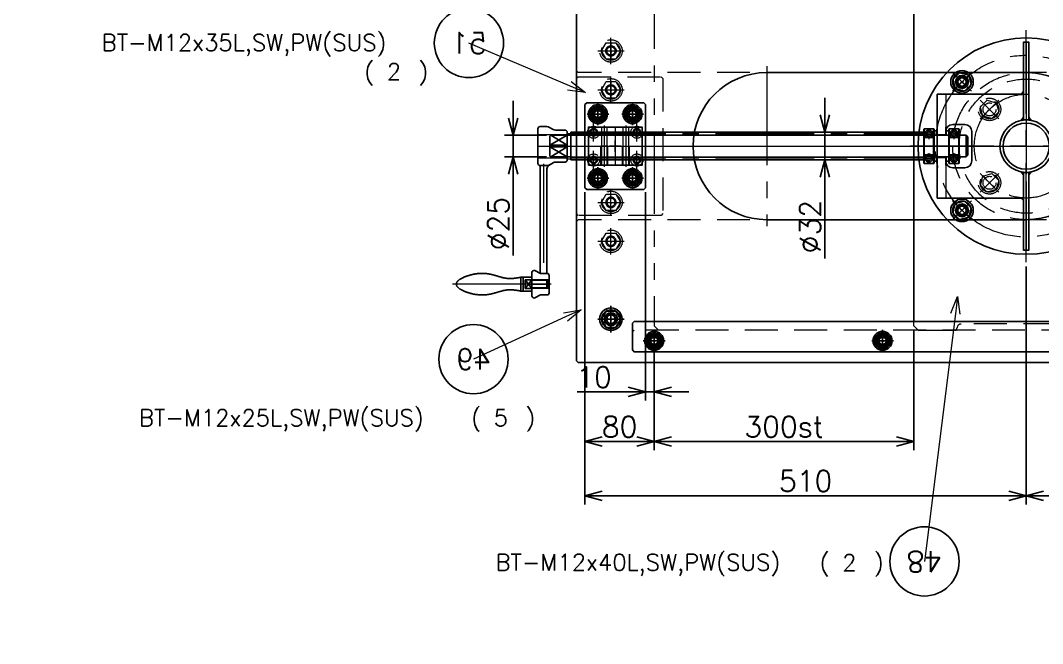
# Model space of a CAD drawing. Header units: millimetres. Extents: x -16130 to 36813, y -8099 to 27484.
# Drawn here: x 11286 to 12467, y 15682 to 16402 of the extents above; entities that cross this region are included whole.
import ezdxf
from ezdxf import colors
from ezdxf.entities.mleader import LeaderData, LeaderLine
from ezdxf.enums import TextEntityAlignment as Align
from ezdxf.math import Vec2, Vec3

# ---------------------------------------------------------------- set-up
doc = ezdxf.new("R2010")
doc.units = ezdxf.units.MM
doc.header["$LTSCALE"] = 6
doc.header["$PDMODE"] = 99
doc.header["$PDSIZE"] = 1
for name, pattern in [('CENTER2', [28.575, 19.05, -3.175, 3.175, -3.175]), ('HIDDEN', [9.525, 6.35, -3.175]), ('PHANTOM2', [31.75, 15.875, -3.175, 3.175, -3.175, 3.175, -3.175])]:
    doc.linetypes.add(name, pattern=pattern)
for name, color, linetype, lineweight in [('04_HIDDEN', 2, 'HIDDEN', 13), ('05_CENTER', 4, 'CENTER2', 13), ('06_PHANTOM', 2, 'PHANTOM2', 13), ('07_TEXT', 3, 'Continuous', 13), ('08_DIM', 3, 'Continuous', 13)]:
    doc.layers.add(name, color=color, linetype=linetype, lineweight=lineweight)
doc.layers.add('10_DRAFT', color=8, linetype='Continuous', lineweight=0, plot=False)
doc.styles.add('KSS_TXT', font='txt.shx', dxfattribs={"bigfont": 'extfont2.shx'})
doc.styles.add('KSS_TXT_L', font='txt.shx', dxfattribs={"height": 3, "bigfont": 'extfont2.shx'})
doc.styles.get("Standard").update_dxf_attribs({"font": 'txt.shx', "bigfont": 'extfont2.shx'})
doc.dimstyles.new('KSS_DIM', dxfattribs={"dimtxt": 3, "dimasz": 2.5, "dimexe": 1.25, "dimexo": 0.625, "dimtad": 1, "dimdsep": 46, "dimtxsty": 'KSS_TXT', "dimblk": 'OPEN30', "dimcen": 0, "dimazin": 2, "dimtfac": 0.75, "dimtmove": 0, "dimatfit": 3, "dimldrblk": 'OPEN30', "dimfxl": 1, "dimtolj": 1, "dimarcsym": 0})

# ---------------------------------------------------------------- blocks, each defined once
blk = doc.blocks.new('M10Tz_1_1_1')
at = {"color": 0}
for radius in [5, 4]:
    blk.add_circle((0, 0), radius, dxfattribs=at)
at = {"layer": '05_CENTER'}
for p, q in [((8.3, 0), (-8.3, 0)), ((0, -8.3), (0, 8.3))]:
    blk.add_line(p, q, dxfattribs=at)
blk = doc.blocks.new('A$C275A7328_1_1_1')
at = {"color": 0}
for points in [[(-1029, -47.5), (-1029, 357.5)], [(-9, 357.5), (-9, 354.5)], [(-9, -46), (-9, -47.5)]]:
    blk.add_lwpolyline(points, dxfattribs=at)
blk.add_lwpolyline([(-749, 240), (-189, 240, -0.414214), (-179, 230), (-179, 80, -0.414214), (-189, 70), (-749, 70, -0.414214), (-759, 80), (-759, 230, -0.414214)], format="xyb", close=True, dxfattribs=at)
for centre, radius in [((-729, 305), 7), ((-429, 305), 7), ((-973.2, 229.2), 6), ((-973.2, 229.2), 4.75), ((-824.8, 229.2), 6), ((-824.8, 229.2), 4.75), ((-973.2, 80.8), 6), ((-973.2, 80.8), 4.75), ((-824.8, 80.8), 6), ((-824.8, 80.8), 4.75), ((-729, 5), 7), ((-429, 5), 7)]:
    blk.add_circle(centre, radius, dxfattribs=at)
at = {"layer": '04_HIDDEN', "color": 0}
for p, q in [((-1029, 362.5), (-1024, 367.5)), ((-980, 367.5), (-979, 366.5)), ((-979, 366.5), (-979, 365.5)), ((-58, 367.5), (-59, 366.5)), ((-59, 366.5), (-59, 365.5)), ((-14, 367.5), (-9, 362.5)), ((-1029, 357.5), (-1029, 362.5)), ((-64, 360.5), (-974, 360.5)), ((-9, 362.5), (-9, 357.5)), ((-1029, -52.5), (-1029, -47.5)), ((-1024, -57.5), (-1029, -52.5)), ((-980, -57.5), (-979, -56.5)), ((-979, -56.5), (-979, -55.5)), ((-64, -50.5), (-974, -50.5)), ((-59, -56.5), (-59, -55.5)), ((-58, -57.5), (-59, -56.5)), ((-9, -52.5), (-14, -57.5)), ((-9, -47.5), (-9, -52.5))]:
    blk.add_line(p, q, dxfattribs=at)
at = {"layer": '04_HIDDEN'}
blk.add_lwpolyline([(-9, 355), (-9, -46)], dxfattribs=at)
blk.add_circle((-899, 155), 85, dxfattribs=at)
at = {"layer": '04_HIDDEN', "color": 0}
for centre, start, end in [((-974, 365.5), 180, 270), ((-64, 365.5), 270, 0), ((-974, -55.5), 90, 180), ((-64, -55.5), 0, 90)]:
    blk.add_arc(centre, 5, start, end, dxfattribs=at)
at = {"layer": '05_CENTER'}
for p, q in [((-729, 293), (-729, 317)), ((-429, 293), (-429, 317)), ((-717, 305), (-741, 305)), ((-417, 305), (-441, 305)), ((-899, 275.1), (-899, 34.9)), ((-965.9, 221.9), (-980.6, 236.6)), ((-832.1, 221.9), (-817.4, 236.6)), ((-1044.7, 155), (5.7, 155)), ((-965.9, 88.1), (-980.6, 73.4)), ((-832.1, 88.1), (-817.4, 73.4)), ((-729, 17), (-729, -7)), ((-429, 17), (-429, -7)), ((-717, 5), (-741, 5)), ((-417, 5), (-441, 5))]:
    blk.add_line(p, q, dxfattribs=at)
blk.add_circle((-899, 155), 105, dxfattribs=at)
at = {"layer": '10_DRAFT'}
for p, q in [((-1024, 367.5), (-980, 367.5)), ((-58, 367.5), (-14, 367.5)), ((-1024, -57.5), (-980, -57.5)), ((-58, -57.5), (-14, -57.5))]:
    blk.add_line(p, q, dxfattribs=at)
for p in [(-159, 340), (-19, 340), (-159, 305), (-19, 305), (-159, 5), (-19, 5), (-159, -30), (-19, -30)]:
    blk.add_blockref('M10Tz_1_1_1', p)
blk = doc.blocks.new('A$C4BF22672_1_1')
at = {"color": 0}
for p, q in [((-103, -60), (-103, 60)), ((-103, 60), (-3, 60)), ((-85, 25), (-71, 25)), ((-93, 13), (-103, 13)), ((-93, 13), (-93, 22)), ((-63, 17), (-63, -17)), ((-93, -13), (-103, -13)), ((-93, -22), (-93, -13)), ((-71, -25), (-85, -25)), ((-3, -60), (-103, -60))]:
    blk.add_line(p, q, dxfattribs=at)
for points in [[(-3, 30.3), (-3, 120.3), (3, 120.3), (3, 30.3)], [(30.3, 3), (120.3, 3), (120.3, -3), (30.3, -3)], [(-3, -30.3), (-3, -120.3), (3, -120.3), (3, -30.3)]]:
    blk.add_lwpolyline(points, close=True, dxfattribs=at)
at = {"color": 3}
for points in [[(-3, 60), (-6, 60), (-6, 60), (-3, 63)], [(-3, 30.3), (-3, 33.3), (-5.9, 29.7), (-5.9, 29.7)], [(3, 30.3), (3, 33.3), (5.9, 29.7), (5.9, 29.7)], [(30.3, 3), (33.3, 3), (29.7, 5.9), (29.7, 5.9)], [(30.3, -3), (33.3, -3), (29.7, -5.9), (29.7, -5.9)], [(-3, -30.3), (-3, -33.3), (-5.9, -29.7), (-5.9, -29.7)], [(3, -30.3), (3, -33.3), (5.9, -29.7), (5.9, -29.7)], [(-3, -60), (-6, -60), (-6, -60), (-3, -63)], [(-3, -60), (-6, -60), (-6, -60), (-3, -63)]]:
    blk.add_lwpolyline(points, close=True, dxfattribs=at)
at = {"color": 0}
for centre, radius in [((0, 0), 125), ((-74.2, 74.2), 7.5), ((74.2, 74.2), 7.5), ((0, 0), 30.3), ((0, 0), 26.7), ((-74.2, -74.2), 7.5), ((74.2, -74.2), 7.5)]:
    blk.add_circle(centre, radius, dxfattribs=at)
for centre, start, end in [((-85, 17), 90, 180), ((-71, 17), 0, 90), ((-85, -17), 180, 270), ((-71, -17), 270, 0)]:
    blk.add_arc(centre, 8, start, end, dxfattribs=at)
at = {"layer": '04_HIDDEN'}
for p, q in [((-93, 60), (-93, 22)), ((-93, -22), (-93, -60))]:
    blk.add_line(p, q, dxfattribs=at)
for centre, radius in [((0, 0), 77.5), ((-42.4, 42.4), 7.5), ((42.4, 42.4), 7.5), ((-42.4, -42.4), 7.5), ((42.4, -42.4), 7.5)]:
    blk.add_circle(centre, radius, dxfattribs=at)
at = {"layer": '05_CENTER'}
for p, q in [((0, -134), (0, 134)), ((-82.7, 82.7), (-65.8, 65.8)), ((82.7, 82.7), (65.8, 65.8)), ((-50.8, 50.8), (-34, 34)), ((50.8, 50.8), (34, 34)), ((134, 0), (-134, 0)), ((-50.8, -50.8), (-34, -34)), ((50.8, -50.8), (34, -34)), ((-82.7, -82.7), (-65.8, -65.8)), ((82.7, -82.7), (65.8, -65.8))]:
    blk.add_line(p, q, dxfattribs=at)
for radius in [105, 60]:
    blk.add_circle((0, 0), radius, dxfattribs=at)
blk = doc.blocks.new('A$C285C78E6_1_1_1_1')
at = {"color": 0, "linetype": 'CENTER2'}
for p, q in [((0, -15.3), (0, 15.3)), ((-15.3, 0), (15.3, 0))]:
    blk.add_line(p, q, dxfattribs=at)
at = {"color": 0}
for p, q in [((-11, 0), (-5.5, 9.5)), ((-5.5, -9.5), (-11, 0)), ((-5.5, 9.5), (5.5, 9.5)), ((5.5, 9.5), (11, 0)), ((11, 0), (5.5, -9.5)), ((5.5, -9.5), (-5.5, -9.5))]:
    blk.add_line(p, q, dxfattribs=at)
for radius in [13, 10.8]:
    blk.add_circle((0, 0), radius, dxfattribs=at)
at = {"layer": '10_DRAFT', "style": 'KSS_TXT_L'}
blk.add_text('BT-M12', height=0.3, dxfattribs=at).set_placement((-0.7, -0.5))
blk = doc.blocks.new('A$C430270C7_1_1')
blk.add_blockref('A$C4BF22672_1_1', (0, 0))
for p, rotation in [((-74.2, 74.2), 45), ((74.2, 74.2), 315), ((-74.2, -74.2), 135), ((74.2, -74.2), 225.000028102088)]:
    blk.add_blockref('A$C285C78E6_1_1_1_1', p, dxfattribs=dict(rotation=rotation))
at = {"layer": '04_HIDDEN'}
for p, rotation in [((-42.4, 42.4), 45.00002810208804), ((42.4, 42.4), 315), ((-42.4, -42.4), 135), ((42.4, -42.4), 225.000028102088)]:
    blk.add_blockref('A$C285C78E6_1_1_1_1', p, dxfattribs=dict(at, rotation=rotation))
blk = doc.blocks.new('_Open30')
at = {"color": 0, "linetype": 'ByBlock', "lineweight": -2}
for p, q in [((-1, 0.268), (0, 0)), ((0, 0), (-1, -0.268)), ((0, 0), (-1, 0))]:
    blk.add_line(p, q, dxfattribs=at)
blk = doc.blocks.new('*D2291')
at = {"layer": '08_DIM', "color": 0, "lineweight": -2, "transparency": 16777216}
for p, q in [((12018.3, 16044.2), (12018.3, 15905.5)), ((12318.3, 16044.2), (12318.3, 15905.5)), ((12298.3, 15915.5), (12038.3, 15915.5))]:
    blk.add_line(p, q, dxfattribs=at)
at = {"layer": 'Defpoints', "color": 0, "transparency": 16777216}
for p in [(12018.3, 16049.2), (12318.3, 16049.2), (12018.3, 15915.5)]:
    blk.add_point(p, dxfattribs=at)
at = {"layer": '08_DIM', "color": 0, "lineweight": -2, "transparency": 16777216, "xscale": 20, "yscale": 20, "zscale": 20, "rotation": 180}
blk.add_blockref('_Open30', (12018.3, 15915.5), dxfattribs=at)
at = {"layer": '08_DIM', "color": 0, "lineweight": -2, "transparency": 16777216, "xscale": 20, "yscale": 20, "zscale": 20}
blk.add_blockref('_Open30', (12318.3, 15915.5), dxfattribs=at)
at = {"layer": '08_DIM', "color": 0, "transparency": 16777216, "insert": (12168.3, 15932.5), "char_height": 24, "attachment_point": 5, "style": 'KSS_TXT'}
blk.add_mtext('\\A1;300st', dxfattribs=at)
blk = doc.blocks.new('*D2292')
at = {"layer": '08_DIM', "color": 0, "lineweight": -2, "transparency": 16777216}
for p, q in [((12008.3, 16203.7), (12008.3, 15962.7)), ((12018.3, 16044.2), (12018.3, 15962.7)), ((11988.3, 15972.7), (11929.3, 15972.7)), ((12018.3, 15972.7), (12008.3, 15972.7)), ((12038.3, 15972.7), (12058.3, 15972.7))]:
    blk.add_line(p, q, dxfattribs=at)
at = {"layer": 'Defpoints', "color": 0, "transparency": 16777216}
for p in [(12008.3, 16208.7), (12018.3, 16049.2), (12008.3, 15972.7)]:
    blk.add_point(p, dxfattribs=at)
at = {"layer": '08_DIM', "color": 0, "lineweight": -2, "transparency": 16777216, "xscale": 20, "yscale": 20, "zscale": 20}
blk.add_blockref('_Open30', (12008.3, 15972.7), dxfattribs=at)
at = {"layer": '08_DIM', "color": 0, "lineweight": -2, "transparency": 16777216, "xscale": 20, "yscale": 20, "zscale": 20, "rotation": 180}
blk.add_blockref('_Open30', (12018.3, 15972.7), dxfattribs=at)
at = {"layer": '08_DIM', "color": 0, "transparency": 16777216, "insert": (11948.8, 15989.7), "char_height": 24, "attachment_point": 5, "style": 'KSS_TXT'}
blk.add_mtext('\\A1;10', dxfattribs=at)
blk = doc.blocks.new('*D2293')
at = {"layer": '08_DIM', "color": 0, "lineweight": -2, "transparency": 16777216}
for p, q in [((11938.3, 16203.7), (11938.3, 15905.5)), ((12018.3, 16044.2), (12018.3, 15905.5)), ((11958.3, 15915.5), (11998.3, 15915.5))]:
    blk.add_line(p, q, dxfattribs=at)
at = {"layer": 'Defpoints', "color": 0, "transparency": 16777216}
for p in [(11938.3, 16208.7), (12018.3, 16049.2), (12018.3, 15915.5)]:
    blk.add_point(p, dxfattribs=at)
at = {"layer": '08_DIM', "color": 0, "lineweight": -2, "transparency": 16777216, "xscale": 20, "yscale": 20, "zscale": 20, "rotation": 180}
blk.add_blockref('_Open30', (11938.3, 15915.5), dxfattribs=at)
at = {"layer": '08_DIM', "color": 0, "lineweight": -2, "transparency": 16777216, "xscale": 20, "yscale": 20, "zscale": 20}
blk.add_blockref('_Open30', (12018.3, 15915.5), dxfattribs=at)
at = {"layer": '08_DIM', "color": 0, "transparency": 16777216, "insert": (11978.3, 15932.5), "char_height": 24, "attachment_point": 5, "style": 'KSS_TXT'}
blk.add_mtext('\\A1;80', dxfattribs=at)
blk = doc.blocks.new('*D2294')
at = {"layer": '08_DIM', "color": 0, "lineweight": -2, "transparency": 16777216}
for p, q in [((13313.3, 16140.7), (13313.3, 15842.8)), ((12448.3, 16117.7), (12448.3, 15842.8)), ((12468.3, 15852.8), (13293.3, 15852.8))]:
    blk.add_line(p, q, dxfattribs=at)
at = {"layer": 'Defpoints', "color": 0, "transparency": 16777216}
for p in [(13313.3, 16145.7), (12448.3, 16122.7), (13313.3, 15852.8)]:
    blk.add_point(p, dxfattribs=at)
at = {"layer": '08_DIM', "color": 0, "lineweight": -2, "transparency": 16777216, "xscale": 20, "yscale": 20, "zscale": 20, "rotation": 180}
blk.add_blockref('_Open30', (12448.3, 15852.8), dxfattribs=at)
at = {"layer": '08_DIM', "color": 0, "lineweight": -2, "transparency": 16777216, "xscale": 20, "yscale": 20, "zscale": 20}
blk.add_blockref('_Open30', (13313.3, 15852.8), dxfattribs=at)
at = {"layer": '08_DIM', "color": 0, "transparency": 16777216, "insert": (12880.8, 15869.8), "char_height": 24, "attachment_point": 5, "style": 'KSS_TXT'}
blk.add_mtext('\\A1;865', dxfattribs=at)
blk = doc.blocks.new('*D2295')
at = {"layer": '08_DIM', "color": 0, "lineweight": -2, "transparency": 16777216}
for p, q in [((11938.3, 16203.7), (11938.3, 15842.8)), ((12448.3, 16117.7), (12448.3, 15842.8)), ((12428.3, 15852.8), (11958.3, 15852.8))]:
    blk.add_line(p, q, dxfattribs=at)
at = {"layer": 'Defpoints', "color": 0, "transparency": 16777216}
for p in [(11938.3, 16208.7), (12448.3, 16122.7), (11938.3, 15852.8)]:
    blk.add_point(p, dxfattribs=at)
at = {"layer": '08_DIM', "color": 0, "lineweight": -2, "transparency": 16777216, "xscale": 20, "yscale": 20, "zscale": 20, "rotation": 180}
blk.add_blockref('_Open30', (11938.3, 15852.8), dxfattribs=at)
at = {"layer": '08_DIM', "color": 0, "lineweight": -2, "transparency": 16777216, "xscale": 20, "yscale": 20, "zscale": 20}
blk.add_blockref('_Open30', (12448.3, 15852.8), dxfattribs=at)
at = {"layer": '08_DIM', "color": 0, "transparency": 16777216, "insert": (12193.3, 15869.8), "char_height": 24, "attachment_point": 5, "style": 'KSS_TXT'}
blk.add_mtext('\\A1;510', dxfattribs=at)
blk = doc.blocks.new('A$C6D2D1C46_1_1')
at = {"color": 0}
for p, q in [((-431, 12.5), (-432, 11.5)), ((-412, 12.5), (-432, 1)), ((-408.3, 12.5), (-431, 12.5)), ((-431, 12.5), (-431, 12.5)), ((-431, 12.5), (-412, 1)), ((-412, 12.5), (-431, 12.5)), ((-412, 12.5), (-412, 1)), ((-408, 16), (0, 16)), ((-408, 16), (-408, -16)), ((-408, 12.7), (0, 12.7)), ((0, 16), (0, -16)), ((12, 12.5), (29, 12.5)), ((12, 12.5), (12, -12.5)), ((29, 12.5), (29, -12.5)), ((41, 12.5), (41, -12.5)), ((41, 12.5), (49, 12.5)), ((51, 10.5), (49, 12.5)), ((49, 12.5), (49, -12.5)), ((-432, 11.5), (-432, -11.5)), ((-412, 1), (-432, 1)), ((-431, 1), (-431, -1)), ((12, 10), (0, 10)), ((41, 10), (29, 10)), ((51, 10.5), (51, -10.5)), ((-412, -1), (-432, -1)), ((-412, -12.5), (-432, -1)), ((-431, -12.5), (-432, -11.5)), ((-431.1, -12.4), (-412, -1)), ((-412, -12.5), (-412, -1)), ((12, -10), (0, -10)), ((41, -10), (29, -10)), ((51, -10.5), (49, -12.5)), ((-408.3, -12.5), (-431, -12.5)), ((-412, -12.5), (-431, -12.5)), ((-431, -12.5), (-431, -12.5)), ((-408, -12.8), (0, -12.8)), ((-408, -16), (0, -16)), ((12, -12.5), (29, -12.5)), ((41, -12.5), (49, -12.5))]:
    blk.add_line(p, q, dxfattribs=at)
for centre, start, end in [((-408.3, 12.8), 270, 0), ((-408.3, -12.8), 0, 90)]:
    blk.add_arc(centre, 0.3, start, end, dxfattribs=at)
at = {"layer": '05_CENTER', "color": 0}
for p, q in [((-412.2, 14.5), (4.7, 14.5)), ((-437.7, 0), (54.9, 0)), ((-412.2, -14.5), (4.2, -14.5))]:
    blk.add_line(p, q, dxfattribs=at)
at = {"layer": '10_DRAFT'}
for p, q in [((-356.5, -3.2), (-356.5, 3.2)), ((-353.3, 0), (-359.7, 0)), ((17.7, 0), (11.3, 0))]:
    blk.add_line(p, q, dxfattribs=at)
blk = doc.blocks.new('SCSP20-12b_1_1')
at = {"color": 0}
for p, q in [((0.5, 20), (0, 19.5)), ((0, 19.5), (0, -19.5)), ((0.5, 20), (0.5, -20)), ((0.5, 20), (11.5, 20)), ((11.5, 20), (11.5, -20)), ((11.5, 20), (12, 19.5)), ((12, 19.5), (12, -19.5)), ((0.5, -20), (0, -19.5)), ((0.5, -20), (11.5, -20)), ((11.5, -20), (12, -19.5))]:
    blk.add_line(p, q, dxfattribs=at)
for centre, radius in [((6, 14), 4.5), ((6, 14), 2.75), ((6, -14), 4.5), ((6, -14), 2.75)]:
    blk.add_circle(centre, radius, dxfattribs=at)
at = {"layer": '04_HIDDEN', "color": 0}
for p, q in [((0, 10.5), (0.5, 10)), ((0.5, 10), (11.5, 10)), ((11.5, 10), (12, 10.5)), ((0, -10.5), (0.5, -10)), ((0.5, -10), (11.5, -10)), ((11.5, -10), (12, -10.5))]:
    blk.add_line(p, q, dxfattribs=at)
at = {"layer": '05_CENTER', "color": 0}
for p, q in [((0.2, 14), (11.8, 14)), ((6, 19.8), (6, 8.2)), ((6, -8.2), (6, -19.8)), ((0.2, -14), (11.8, -14))]:
    blk.add_line(p, q, dxfattribs=at)
at = {"layer": '10_DRAFT'}
blk.add_line((0, 0), (12, 0), dxfattribs=at)
blk = doc.blocks.new('WSJP30-25-2a_1_1')
at = {"color": 0}
for points in [[(-3, 12.5), (0, 12.5), (0, 17.5), (-3, 17.5)], [(-3, -12.5), (0, -12.5), (0, -17.5), (-3, -17.5)]]:
    blk.add_lwpolyline(points, close=True, dxfattribs=at)
at = {"layer": '10_DRAFT'}
blk.add_line((-3, 0), (0, 0), dxfattribs=at)
blk = doc.blocks.new('A$C38553092_1_1')
at = {"color": 4}
for name, p in [('A$C6D2D1C46_1_1', (-15.5, 0)), ('SCSP20-12b_1_1', (-15.5, 0)), ('WSJP30-25-2a_1_1', (-0.5, 0))]:
    blk.add_blockref(name, p, dxfattribs=at)
at = {"color": 4, "xscale": -1}
for name, p in [('WSJP30-25-2a_1_1', (10.5, 0)), ('SCSP20-12b_1_1', (25.5, 0))]:
    blk.add_blockref(name, p, dxfattribs=at)
blk = doc.blocks.new('A$C13BE1A45_1_1')
at = {"color": 0}
for p, q in [((260, 310), (560, 310)), ((260, 140), (560, 140))]:
    blk.add_line(p, q, dxfattribs=at)
blk.add_lwpolyline([(42, -25), (1498, -25), (1500, -23), (1500, 473), (1498, 475), (42, 475), (40, 473), (40, -23)], close=True, dxfattribs=at)
for centre in [(65, 262), (105, 262), (65, 188), (105, 188), (80, 25), (130, 0), (394, 0)]:
    blk.add_circle(centre, 7.5, dxfattribs=at)
for centre, start, end in [((260, 225), 90, 270), ((560, 225), 270, 90)]:
    blk.add_arc(centre, 85, start, end, dxfattribs=at)
at = {"layer": '05_CENTER'}
for p, q in [((260, 317.3), (260, 132.7)), ((560, 317.3), (560, 132.7)), ((65, 250), (65, 274)), ((105, 250), (105, 274)), ((77, 262), (53, 262)), ((117, 262), (93, 262)), ((65, 176), (65, 200)), ((105, 176), (105, 200)), ((77, 188), (53, 188)), ((117, 188), (93, 188)), ((80, 13), (80, 37)), ((92, 25), (68, 25)), ((130, 12), (130, -12)), ((394, 12), (394, -12)), ((142, 0), (118, 0)), ((406, 0), (382, 0))]:
    blk.add_line(p, q, dxfattribs=at)
at = {"layer": '10_DRAFT'}
blk.add_line((40, 225), (1500, 225), dxfattribs=at)
blk = doc.blocks.new('MTSBNR32d_1_1')
at = {"color": 0}
blk.add_lwpolyline([(-31, -22), (31, -22), (31, 22), (-31, 22)], close=True, dxfattribs=at)
at = {"layer": '04_HIDDEN', "color": 0}
for p, q in [((-31, 16), (31, 16)), ((-31, 12.7), (31, 12.7)), ((-31, -12.7), (31, -12.7)), ((-31, -16), (31, -16))]:
    blk.add_line(p, q, dxfattribs=at)
for centre, radius in [((-25, 16), 4), ((-25, 16), 3.2), ((25, 16), 4), ((25, 16), 3.2), ((-25, -16), 4), ((-25, -16), 3.2), ((25, -16), 4), ((25, -16), 3.2)]:
    blk.add_circle(centre, radius, dxfattribs=at)
at = {"layer": '05_CENTER', "color": 0}
for p, q in [((-31, 14.5), (31, 14.5)), ((-19.6, 16), (-30.4, 16)), ((-25, 21.4), (-25, 10.6)), ((19.6, 16), (30.4, 16)), ((25, 21.4), (25, 10.6)), ((-25, -21.4), (-25, -10.6)), ((25, -21.4), (25, -10.6)), ((-31, -14.5), (31, -14.5)), ((-19.6, -16), (-30.4, -16)), ((19.6, -16), (30.4, -16))]:
    blk.add_line(p, q, dxfattribs=at)
at = {"layer": '10_DRAFT'}
for p, q in [((-12.5, -23.8), (-12.5, 23.9)), ((12.5, -23.8), (12.5, 23.9)), ((-15.7, -22), (-15.7, 22)), ((-9.3, -22), (-9.3, 22)), ((0, 22), (0, -22)), ((9.3, -22), (9.3, 22)), ((15.7, -22), (15.7, 22)), ((-31, 0), (31, 0)), ((-16.5, -22), (-16.5, 0)), ((-8.5, 0), (-16.5, 0)), ((8.5, 0), (16.5, 0)), ((16.5, -22), (16.5, 0)), ((-8.5, -22), (-8.5, 0)), ((8.5, -22), (8.5, 0))]:
    blk.add_line(p, q, dxfattribs=at)
blk = doc.blocks.new('A$C491655AE_1_1_1_1')
at = {"color": 0, "linetype": 'CENTER2'}
for p, q in [((0, -12.6), (0, 12.6)), ((-12.6, 0), (12.6, 0))]:
    blk.add_line(p, q, dxfattribs=at)
at = {"color": 0}
for p, q in [((-9.8, 0), (-4.9, 8.5)), ((-4.9, -8.5), (-9.8, 0)), ((-4.9, 8.5), (4.9, 8.5)), ((4.9, 8.5), (9.8, 0)), ((9.8, 0), (4.9, -8.5)), ((4.9, -8.5), (-4.9, -8.5))]:
    blk.add_line(p, q, dxfattribs=at)
for radius in [11, 9.25]:
    blk.add_circle((0, 0), radius, dxfattribs=at)
at = {"layer": '10_DRAFT', "style": 'KSS_TXT_L'}
blk.add_text('BT-M10', height=0.3, dxfattribs=at).set_placement((-0.7, -0.5))
blk = doc.blocks.new('A$C2FE3760B_1_1')
at = {"color": 0}
blk.add_lwpolyline([(33, 50), (-33, 50), (-35, 48), (-35, -48), (-33, -50), (33, -50), (35, -48), (35, 48)], close=True, dxfattribs=at)
for centre, radius in [((-20, 37), 6), ((20, 37), 6), ((-25, 16), 4.3), ((25, 16), 4.3), ((-25, -16), 4.3), ((25, -16), 4.3), ((-20, -37), 6), ((20, -37), 6)]:
    blk.add_circle(centre, radius, dxfattribs=at)
at = {"layer": '04_HIDDEN'}
for centre in [(-25, 16), (25, 16), (-25, -16), (25, -16)]:
    blk.add_circle(centre, 7, dxfattribs=at)
at = {"layer": '05_CENTER'}
for p, q in [((-10.7, 37), (-29.3, 37)), ((-20, 46.3), (-20, 27.7)), ((29.3, 37), (10.7, 37)), ((20, 46.3), (20, 27.7)), ((-25, 5.5), (-25, 26.5)), ((25, 5.5), (25, 26.5)), ((-14.5, 16), (-35.5, 16)), ((35.5, 16), (14.5, 16)), ((-25, -26.5), (-25, -5.5)), ((25, -26.5), (25, -5.5)), ((-14.5, -16), (-35.5, -16)), ((35.5, -16), (14.5, -16)), ((-20, -46.3), (-20, -27.7)), ((20, -46.3), (20, -27.7)), ((-10.7, -37), (-29.3, -37)), ((29.3, -37), (10.7, -37))]:
    blk.add_line(p, q, dxfattribs=at)
at = {"layer": '10_DRAFT'}
for p, q in [((6.6, 0), (-6.6, 0)), ((0, -6.6), (0, 6.6))]:
    blk.add_line(p, q, dxfattribs=at)
blk = doc.blocks.new('A$C1EBF41D9_1_1')
for name, p in [('A$C2FE3760B_1_1', (20, 37)), ('A$C491655AE_1_1_1_1', (0, 74)), ('A$C491655AE_1_1_1_1', (40, 74)), ('A$C491655AE_1_1_1_1', (0, 0)), ('A$C491655AE_1_1_1_1', (40, 0))]:
    blk.add_blockref(name, p)
at = {"color": 4}
blk.add_blockref('MTSBNR32d_1_1', (20, 37), dxfattribs=at)
blk = doc.blocks.new('A$C7EFF71DC_1_1_1')
at = {"color": 0}
blk.add_lwpolyline([(-23, -12.5), (1343, -12.5), (1345, -10.5), (1345, 10.5), (1343, 12.5), (-23, 12.5), (-25, 10.5), (-25, -10.5)], close=True, dxfattribs=at)
for centre in [(0, 0), (264, 0)]:
    blk.add_circle(centre, 6, dxfattribs=at)
at = {"layer": '05_CENTER'}
for p, q in [((9.3, 0), (-9.3, 0)), ((0, -9.3), (0, 9.3)), ((273.3, 0), (254.7, 0)), ((264, -9.3), (264, 9.3))]:
    blk.add_line(p, q, dxfattribs=at)
blk = doc.blocks.new('A$C55004500_1_1')
at = {"color": 0}
blk.add_lwpolyline([(-23, -12.5), (1343, -12.5), (1345, -10.5), (1345, 20.5), (1343, 22.5), (-23, 22.5), (-25, 20.5), (-25, -10.5)], close=True, dxfattribs=at)
for centre in [(0, 0), (264, 0)]:
    blk.add_circle(centre, 6, dxfattribs=at)
at = {"layer": '05_CENTER'}
for p, q in [((9.3, 0), (-9.3, 0)), ((0, -9.3), (0, 9.3)), ((273.3, 0), (254.7, 0)), ((264, -9.3), (264, 9.3))]:
    blk.add_line(p, q, dxfattribs=at)
blk = doc.blocks.new('PCIMRS-10-0.2a_1_1')
at = {"color": 0}
for radius in [10, 5]:
    blk.add_circle((0, 0), radius, dxfattribs=at)
at = {"layer": '05_CENTER', "color": 0}
for p, q in [((0, -11.6), (0, 11.6)), ((11.6, 0), (-11.6, 0))]:
    blk.add_line(p, q, dxfattribs=at)
blk = doc.blocks.new('A$C1FDB05AD_1_1')
for name, p in [('A$C55004500_1_1', (-1440, -40)), ('A$C491655AE_1_1_1_1', (-1440, -40)), ('A$C491655AE_1_1_1_1', (-1176, -40))]:
    blk.add_blockref(name, p)
at = {"layer": '04_HIDDEN'}
blk.add_blockref('A$C7EFF71DC_1_1_1', (-1440, -40), dxfattribs=at)
at = {"layer": '04_HIDDEN', "color": 4}
blk.add_blockref('PCIMRS-10-0.2a_1_1', (-1440, -40), dxfattribs=at)
blk = doc.blocks.new('*D2341')
at = {"layer": '08_DIM', "color": 0, "lineweight": -2, "transparency": 16777216}
for p, q in [((11855.2, 16289.2), (11855.2, 16309.2)), ((11893.8, 16269.2), (11845.2, 16269.2)), ((11855.2, 16269.2), (11855.2, 16244.2)), ((11893.8, 16244.2), (11845.2, 16244.2)), ((11855.2, 16224.2), (11855.2, 16130.2))]:
    blk.add_line(p, q, dxfattribs=at)
at = {"layer": 'Defpoints', "color": 0, "transparency": 16777216}
for p in [(11898.8, 16269.2), (11855.2, 16244.2), (11898.8, 16244.2)]:
    blk.add_point(p, dxfattribs=at)
at = {"layer": '08_DIM', "color": 0, "lineweight": -2, "transparency": 16777216, "xscale": 20, "yscale": 20, "zscale": 20}
for p, rotation in [((11855.2, 16269.2), 270), ((11855.2, 16244.2), 90)]:
    blk.add_blockref('_Open30', p, dxfattribs=dict(at, rotation=rotation))
at = {"layer": '08_DIM', "color": 0, "transparency": 16777216, "insert": (11838.2, 16167.2), "char_height": 24, "attachment_point": 5, "rotation": 90, "style": 'KSS_TXT'}
blk.add_mtext('\\A1;%%C25', dxfattribs=at)
blk = doc.blocks.new('*D2352')
at = {"layer": '08_DIM', "color": 0, "lineweight": -2, "transparency": 16777216}
for p, q in [((12215.6, 16292.7), (12215.6, 16312.7)), ((12222.4, 16272.7), (12205.6, 16272.7)), ((12215.6, 16272.7), (12215.6, 16240.7)), ((12222.4, 16240.7), (12205.6, 16240.7)), ((12215.6, 16220.7), (12215.6, 16126.7))]:
    blk.add_line(p, q, dxfattribs=at)
at = {"layer": 'Defpoints', "color": 0, "transparency": 16777216}
for p in [(12227.4, 16272.7), (12215.6, 16240.7), (12227.4, 16240.7)]:
    blk.add_point(p, dxfattribs=at)
at = {"layer": '08_DIM', "color": 0, "lineweight": -2, "transparency": 16777216, "xscale": 20, "yscale": 20, "zscale": 20}
for p, rotation in [((12215.6, 16272.7), 270), ((12215.6, 16240.7), 90)]:
    blk.add_blockref('_Open30', p, dxfattribs=dict(at, rotation=rotation))
at = {"layer": '08_DIM', "color": 0, "transparency": 16777216, "insert": (12198.6, 16163.7), "char_height": 24, "attachment_point": 5, "rotation": 90, "style": 'KSS_TXT'}
blk.add_mtext('\\A1;%%C32', dxfattribs=at)
blk = doc.blocks.new('NSCH19a_1_1')
at = {"color": 0}
for p, q in [((151.5, 53.7), (167.5, 53.7)), ((151.5, 53.7), (151.5, 41)), ((151.5, 50.8), (167.5, 50.8)), ((154.5, 48.8), (164.5, 41)), ((164.5, 48.8), (154.5, 41)), ((154.5, 48.8), (164.5, 48.8)), ((154.5, 41), (154.5, 48.8)), ((164.5, 41), (164.5, 48.8)), ((167.5, 53.7), (167.5, 41)), ((147, 31), (143.6, 37.6)), ((146, 41), (173, 41)), ((151.5, 41), (167.5, 41)), ((159.5, 45.2), (159.5, 21)), ((172, 31), (175.3, 37.6)), ((-22.5, 31.5), (-22.5, 23.5)), ((-20, 34), (0, 34)), ((20, 34), (0, 34)), ((22.5, 31.5), (146.7, 31.5)), ((22.5, 31.5), (22.5, 23.5)), ((147, 31), (147, 23.5)), ((172, 31), (172, 23.5)), ((-21.7, 20.5), (-19.3, 16.4)), ((-18.5, 13.4), (-18.5, 2.5)), ((18.5, 13.4), (18.5, 2.5)), ((22, 21), (19.3, 16.4)), ((26.3, 23.5), (147, 23.5)), ((149.5, 21), (169.5, 21)), ((-16, 0), (0, 0)), ((16, 0), (0, 0))]:
    blk.add_line(p, q, dxfattribs=at)
blk.add_polyline3d([(151.5, 53.7, 0), (151.6, 54.3, 0), (151.7, 54.8, 0), (151.8, 55.4, 0), (151.9, 55.9, 0), (152, 56.5, 0), (152.1, 57, 0), (152.2, 57.6, 0), (152.3, 58.1, 0), (152.3, 58.7, 0), (152.4, 59.2, 0), (152.5, 59.8, 0), (152.6, 60.3, 0), (152.6, 60.9, 0), (152.7, 61.4, 0), (152.8, 61.9, 0), (152.8, 62.5, 0), (152.9, 63, 0), (152.9, 63.5, 0), (152.9, 64.1, 0), (153, 64.6, 0), (153, 65.1, 0), (153, 65.6, 0), (153, 66.2, 0), (153, 66.7, 0), (153, 67.2, 0), (153, 67.7, 0), (152.9, 68.2, 0), (152.9, 68.7, 0), (152.8, 69.2, 0), (152.8, 69.7, 0), (152.7, 70.3, 0), (152.6, 70.8, 0), (152.6, 71.3, 0), (152.5, 71.8, 0), (152.4, 72.2, 0), (152.3, 72.7, 0), (152.2, 73.2, 0), (152.1, 73.7, 0), (152, 74.2, 0), (151.8, 74.7, 0), (151.7, 75.2, 0), (151.6, 75.7, 0), (151.5, 76.2, 0), (151.3, 76.7, 0), (151.2, 77.2, 0), (151.1, 77.7, 0), (150.9, 78.2, 0), (150.8, 78.7, 0), (150.6, 79.2, 0), (150.5, 79.7, 0), (150.3, 80.2, 0), (150.2, 80.7, 0), (150, 81.2, 0), (149.9, 81.7, 0), (149.7, 82.2, 0), (149.6, 82.7, 0), (149.4, 83.2, 0), (149.3, 83.7, 0), (149.2, 84.3, 0), (149, 84.8, 0), (148.9, 85.3, 0), (148.7, 85.8, 0), (148.6, 86.4, 0), (148.5, 86.9, 0), (148.3, 87.4, 0), (148.2, 88, 0), (148.1, 88.5, 0), (148, 89.1, 0), (147.9, 89.6, 0), (147.8, 90.2, 0), (147.7, 90.7, 0), (147.6, 91.3, 0), (147.5, 91.9, 0), (147.4, 92.5, 0), (147.3, 93, 0), (147.2, 93.6, 0), (147.2, 94.2, 0), (147.1, 94.8, 0), (147.1, 95.4, 0), (147, 96, 0), (147, 96.7, 0), (147, 97.3, 0), (147, 97.9, 0), (147, 98.5, 0), (147, 99.2, 0), (147, 99.8, 0), (147, 100.5, 0), (147.1, 101.2, 0), (147.1, 101.8, 0), (147.2, 102.5, 0), (147.3, 103.2, 0), (147.3, 103.9, 0), (147.4, 104.5, 0), (147.5, 105.2, 0), (147.6, 105.9, 0), (147.7, 106.6, 0), (147.9, 107.3, 0), (148, 108, 0), (148.1, 108.6, 0), (148.3, 109.3, 0), (148.4, 110, 0), (148.6, 110.7, 0), (148.7, 111.3, 0), (148.9, 112, 0), (149.1, 112.7, 0), (149.3, 113.3, 0), (149.5, 114, 0), (149.7, 114.6, 0), (149.9, 115.3, 0), (150.1, 115.9, 0), (150.3, 116.5, 0), (150.5, 117.1, 0), (150.8, 117.7, 0), (151, 118.3, 0), (151.2, 118.9, 0), (151.5, 119.5, 0), (151.7, 120, 0), (152, 120.6, 0), (152.3, 121.1, 0), (152.5, 121.6, 0), (152.8, 122.1, 0), (153.1, 122.6, 0), (153.3, 123.1, 0), (153.6, 123.6, 0), (153.9, 124, 0), (154.2, 124.4, 0), (154.5, 124.8, 0), (154.8, 125.2, 0), (155, 125.6, 0), (155.3, 125.9, 0), (155.6, 126.2, 0), (155.9, 126.5, 0), (156.2, 126.8, 0), (156.5, 127.1, 0), (156.9, 127.3, 0), (157.2, 127.5, 0), (157.5, 127.7, 0), (157.8, 127.9, 0), (158.1, 128, 0), (158.4, 128.1, 0), (158.7, 128.2, 0), (159, 128.3, 0), (159.3, 128.3, 0), (159.7, 128.3, 0), (160, 128.3, 0), (160.3, 128.2, 0), (160.6, 128.1, 0), (160.9, 128, 0), (161.2, 127.9, 0), (161.5, 127.7, 0), (161.8, 127.5, 0), (162.1, 127.3, 0), (162.4, 127.1, 0), (162.7, 126.8, 0), (163.1, 126.5, 0), (163.4, 126.2, 0), (163.6, 125.9, 0), (163.9, 125.6, 0), (164.2, 125.2, 0), (164.5, 124.8, 0), (164.8, 124.4, 0), (165.1, 124, 0), (165.4, 123.6, 0), (165.7, 123.1, 0), (165.9, 122.6, 0), (166.2, 122.1, 0), (166.5, 121.6, 0), (166.7, 121.1, 0), (167, 120.6, 0), (167.2, 120, 0), (167.5, 119.5, 0), (167.7, 118.9, 0), (168, 118.3, 0), (168.2, 117.7, 0), (168.4, 117.1, 0), (168.7, 116.5, 0), (168.9, 115.9, 0), (169.1, 115.3, 0), (169.3, 114.6, 0), (169.5, 114, 0), (169.7, 113.3, 0), (169.9, 112.7, 0), (170.1, 112, 0), (170.2, 111.3, 0), (170.4, 110.7, 0), (170.6, 110, 0), (170.7, 109.3, 0), (170.9, 108.6, 0), (171, 108, 0), (171.1, 107.3, 0), (171.3, 106.6, 0), (171.4, 105.9, 0), (171.5, 105.2, 0), (171.6, 104.5, 0), (171.6, 103.9, 0), (171.7, 103.2, 0), (171.8, 102.5, 0), (171.9, 101.8, 0), (171.9, 101.2, 0), (171.9, 100.5, 0), (172, 99.8, 0), (172, 99.2, 0), (172, 98.5, 0), (172, 97.9, 0), (172, 97.3, 0), (172, 96.7, 0), (171.9, 96, 0), (171.9, 95.4, 0), (171.9, 94.8, 0), (171.8, 94.2, 0), (171.7, 93.6, 0), (171.7, 93, 0), (171.6, 92.5, 0), (171.5, 91.9, 0), (171.4, 91.3, 0), (171.3, 90.7, 0), (171.2, 90.2, 0), (171.1, 89.6, 0), (171, 89.1, 0), (170.9, 88.5, 0), (170.8, 88, 0), (170.7, 87.4, 0), (170.5, 86.9, 0), (170.4, 86.4, 0), (170.3, 85.8, 0), (170.1, 85.3, 0), (170, 84.8, 0), (169.8, 84.3, 0), (169.7, 83.7, 0), (169.5, 83.2, 0), (169.4, 82.7, 0), (169.3, 82.2, 0), (169.1, 81.7, 0), (169, 81.2, 0), (168.8, 80.7, 0), (168.7, 80.2, 0), (168.5, 79.7, 0), (168.4, 79.2, 0), (168.2, 78.7, 0), (168.1, 78.2, 0), (167.9, 77.7, 0), (167.8, 77.2, 0), (167.7, 76.7, 0), (167.5, 76.2, 0), (167.4, 75.7, 0), (167.3, 75.2, 0), (167.1, 74.7, 0), (167, 74.2, 0), (166.9, 73.7, 0), (166.8, 73.2, 0), (166.7, 72.7, 0), (166.6, 72.2, 0), (166.5, 71.8, 0), (166.4, 71.3, 0), (166.3, 70.8, 0), (166.3, 70.3, 0), (166.2, 69.7, 0), (166.1, 69.2, 0), (166.1, 68.7, 0), (166.1, 68.2, 0), (166, 67.7, 0), (166, 67.2, 0), (166, 66.7, 0), (166, 66.2, 0), (166, 65.6, 0), (166, 65.1, 0), (166, 64.6, 0), (166, 64.1, 0), (166.1, 63.5, 0), (166.1, 63, 0), (166.2, 62.5, 0), (166.2, 61.9, 0), (166.3, 61.4, 0), (166.3, 60.9, 0), (166.4, 60.3, 0), (166.5, 59.8, 0), (166.6, 59.2, 0), (166.6, 58.7, 0), (166.7, 58.1, 0), (166.8, 57.6, 0), (166.9, 57, 0), (167, 56.5, 0), (167.1, 55.9, 0), (167.2, 55.4, 0), (167.3, 54.8, 0), (167.4, 54.3, 0), (167.5, 53.7, 0)], dxfattribs=at)
for centre, radius, start, end in [((146, 38.5), 2.5, 90, 200.3029), ((173, 38.5), 2.5, 339.6971, 90), ((-20, 31.5), 2.5, 90, 180), ((20, 31.5), 2.5, 0, 90), ((-16.5, 23.5), 6, 180, 210), ((-24.5, 13.4), 6, 0, 30), ((24.5, 13.4), 6, 150, 180), ((16.5, 23.5), 6, 330, 0), ((26.3, 18.5), 5, 90, 150), ((149.5, 23.5), 2.5, 180, 270), ((169.5, 23.5), 2.5, 270, 0), ((-16, 2.5), 2.5, 180, 270), ((16, 2.5), 2.5, 270, 0)]:
    blk.add_arc(centre, radius, start, end, dxfattribs=at)
at = {"layer": '04_HIDDEN', "color": 0}
for p, q in [((154.5, 21), (154.5, 41)), ((155.3, 21), (155.3, 41)), ((163.7, 21), (163.7, 41)), ((164.5, 21), (164.5, 41)), ((-13.4, 34), (-13.4, 0)), ((13.4, 34), (13.4, 0)), ((154.5, 23.8), (164.5, 23.8)), ((155.3, 23), (154.5, 23.8)), ((163.7, 23), (164.5, 23.8)), ((155.3, 23), (163.7, 23))]:
    blk.add_line(p, q, dxfattribs=at)
at = {"layer": '05_CENTER', "color": 0}
for p, q in [((159.5, 18.5), (159.5, 132.9)), ((20.5, 27.5), (149, 27.5))]:
    blk.add_line(p, q, dxfattribs=at)
at = {"layer": '10_DRAFT'}
blk.add_line((0, 34), (0, 0), dxfattribs=at)
blk = doc.blocks.new('AM_BALLOON1')
at = {"transparency": 16777216}
blk.add_circle((0, 0), 5, dxfattribs=at)
blk.add_attdef('B_NUMBER', text='', height=3, dxfattribs=at).set_placement((0, 0), align=Align.MIDDLE_CENTER)
blk = doc.blocks.new('_OPEN')
at = {"color": 0, "linetype": 'ByBlock'}
for p, q in [((-1, 0.167), (0, 0)), ((0, 0), (-1, -0.167)), ((0, 0), (-1, 0))]:
    blk.add_line(p, q, dxfattribs=at)
blk = doc.blocks.new('M12Tz_1_1_1')
at = {"color": 0}
for radius in [6, 4.75]:
    blk.add_circle((0, 0), radius, dxfattribs=at)
at = {"layer": '05_CENTER'}
for p, q in [((10.3, 0), (-10.3, 0)), ((0, -10.3), (0, 10.3))]:
    blk.add_line(p, q, dxfattribs=at)
blk = doc.blocks.new('A$C52AD0FC6_1_1_1')
at = {"color": 0}
blk.add_lwpolyline([(1608, -85), (152, -85), (150, -87), (150, -248), (152, -250), (1608, -250), (1610, -248), (1610, -87)], close=True, dxfattribs=at)
at = {"xscale": -1}
for p in [(190, -110), (190, -200)]:
    blk.add_blockref('M12Tz_1_1_1', p, dxfattribs=at)
for p in [(240, -225), (504, -225)]:
    blk.add_blockref('M10Tz_1_1_1', p)
blk = doc.blocks.new('A$C58222A76_1_1')
at = {"color": 0}
blk.add_lwpolyline([(-38, 140), (58, 140), (60, 138), (60, -18), (58, -20), (-38, -20), (-40, -18), (-40, 138)], close=True, dxfattribs=at)
at = {"rotation": 180}
blk.add_blockref('M12Tz_1_1_1', (0, 125), dxfattribs=at)
for p in [(-15, 97), (25, 97), (-15, 23), (25, 23)]:
    blk.add_blockref('M10Tz_1_1_1', p)
at = {"xscale": -1}
blk.add_blockref('M12Tz_1_1_1', (0, -5), dxfattribs=at)
blk = doc.blocks.new('A$C05591054_1_1')
at = {"color": 0}
blk.add_lwpolyline([(1418, -115), (-38, -115), (-40, -113), (-40, 48), (-38, 50), (1418, 50), (1420, 48), (1420, -113)], close=True, dxfattribs=at)
at = {"rotation": 180}
blk.add_blockref('M12Tz_1_1_1', (0, -90), dxfattribs=at)
blk = doc.blocks.new('*U538')
at = {"layer": '07_TEXT', "color": 0, "style": 'KSS_TXT'}
for s, p in [('(', (60.41, 0.94)), (')', (70.18, 0.94))]:
    blk.add_text(s, height=3, dxfattribs=at).set_placement(p)
blk.add_attdef('補助材料名', (1.87, 1), '', height=3, dxfattribs=at)
blk.add_attdef('個数', text='', height=3, dxfattribs=at).set_placement((65.77, 0.94), align=Align.CENTER)
blk = doc.blocks.new('*U11')
at = {"layer": '07_TEXT', "color": 0, "style": 'KSS_TXT'}
for s, p in [('(', (61.87, 1)), (')', (71.64, 1))]:
    blk.add_text(s, height=3, dxfattribs=at).set_placement(p)
blk.add_attdef('補助材料名', (1.87, 1), '', height=3, dxfattribs=at)
blk.add_attdef('個数', text='', height=3, dxfattribs=at).set_placement((67.23, 1), align=Align.CENTER)
blk = doc.blocks.new('*U557')
at = {"layer": '07_TEXT', "color": 0, "style": 'KSS_TXT'}
for s, p in [('(', (49.29, -4.24)), (')', (59.06, -4.24))]:
    blk.add_text(s, height=3, dxfattribs=at).set_placement(p)
blk.add_attdef('補助材料名', (1.87, 1), '', height=3, dxfattribs=at)
blk.add_attdef('個数', text='', height=3, dxfattribs=at).set_placement((54.65, -4.24), align=Align.CENTER)

msp = doc.modelspace()

# ---------------------------------------------------------------- linework, layer by layer
at = {"layer": '06_PHANTOM'}
for p, q in [((12018.3258, 16464.2259), (12018.3258, 16049.2259)), ((12018.3258, 16049.2259), (12023.3258, 16044.2259))]:
    msp.add_line(p, q, dxfattribs=at)

# ---------------------------------------------------------------- block references
for name, p in [('A$C13BE1A45_1_1', (11888.3258, 16031.7259)), ('A$C1FDB05AD_1_1', (13458.32651, 16071.7259)), ('A$C275A7328_1_1_1', (13347.32577, 16101.7259)), ('A$C430270C7_1_1', (12448.32582, 16256.7259)), ('A$C1EBF41D9_1_1', (11953.32574, 16219.7259)), ('A$C38553092_1_1', (12345.32582, 16256.7259)), ('A$C285C78E6_1_1_1_1', (11968.3258, 16056.7259))]:
    msp.add_blockref(name, p)
at = {"color": 4, "xscale": -1, "rotation": 89.99999999999993}
msp.add_blockref('NSCH19a_1_1', (11917.82579, 16256.7259), dxfattribs=at)
at = {"layer": '04_HIDDEN'}
for name, p in [('A$C05591054_1_1', (11968.32579, 16456.7259)), ('A$C285C78E6_1_1_1_1', (11968.32577, 16366.7259)), ('A$C58222A76_1_1', (11968.32577, 16196.7259)), ('A$C285C78E6_1_1_1_1', (11968.32579, 16321.7259)), ('A$C285C78E6_1_1_1_1', (11968.32575, 16191.7259)), ('A$C52AD0FC6_1_1_1', (11778.32582, 16256.7259)), ('A$C285C78E6_1_1_1_1', (11968.32579, 16146.7259))]:
    msp.add_blockref(name, p, dxfattribs=at)
at = {"layer": '08_DIM', "color": 15, "xscale": 6.4, "yscale": 6.4, "zscale": 6.4}
for name, p, values in [('*U557', (11367.75898, 16360.31241), {'補助材料名': 'BT-M12x35L,SW,PW(SUS)', '個数': '2'}), ('*U11', (11410.88563, 15926.82882), {'補助材料名': 'BT-M12x25L,SW,PW(SUS)', '個数': '5'}), ('*U538', (11822.98631, 15759.84292), {'補助材料名': 'BT-M12x40L,SW,PW(SUS)', '個数': '2'})]:
    msp.add_blockref(name, p, dxfattribs=at).add_auto_attribs(values)

# ---------------------------------------------------------------- dimensions: what is measured, and where the dimension line sits
at = {"layer": '08_DIM'}
for base, p1, p2, picture, middle in [((11855.24303, 16244.2259), (11898.82579, 16269.2259), (11898.82579, 16244.2259), '*D2341', (11838.22636, 16167.2259)), ((12215.62574, 16240.7259), (12227.42144, 16272.7259), (12227.42144, 16240.7259), '*D2352', (12198.62574, 16163.7259))]:
    dim = msp.add_linear_dim(base=base, p1=p1, p2=p2, angle=90, text='%%C<>', dimstyle='KSS_DIM', override={"dimscale": 8}, dxfattribs=at)
    dim.commit()
    dim.dimension.update_dxf_attribs({"geometry": picture, "text_midpoint": middle})
for base, p1, p2, picture, middle in [((12008.32577, 15972.67833), (12018.3258, 16049.2259), (12008.32577, 16208.72589), '*D2292', (11948.82577, 15989.67833)), ((12018.3258, 15915.50837), (11938.32577, 16208.72589), (12018.3258, 16049.2259), '*D2293', (11978.32579, 15932.50837)), ((11938.32577, 15852.77744), (12448.32582, 16122.7421), (11938.32577, 16208.72589), '*D2295', (12193.32579, 15869.79411)), ((13313.32582, 15852.77744), (12448.32582, 16122.7421), (13313.32582, 16145.7259), '*D2294', (12880.82582, 15869.79411))]:
    dim = msp.add_linear_dim(base=base, p1=p1, p2=p2, dimstyle='KSS_DIM', override={"dimscale": 8}, dxfattribs=at)
    dim.commit()
    dim.dimension.update_dxf_attribs({"geometry": picture, "text_midpoint": middle})
dim = msp.add_linear_dim(base=(12018.3258, 15915.50837), p1=(12318.3258, 16049.2259), p2=(12018.3258, 16049.2259), text='<>st', dimstyle='KSS_DIM', override={"dimscale": 8}, dxfattribs=at)
dim.commit()
dim.dimension.update_dxf_attribs({"geometry": '*D2291', "text_midpoint": (12168.3258, 15932.50837)})

# ---------------------------------------------------------------- leaders
ml = msp.add_multileader_block('Standard', dxfattribs=at)
ml.set_content('AM_BALLOON1', color=256, scale=8)
ml.set_attribute('B_NUMBER', 'W', width=0)
ml.set_leader_properties(color=256, linetype='ByLayer', lineweight=-1)
ml.set_arrow_properties(name='OPEN')
ml.build(insert=Vec2(0, 0))
ml.multileader.update_dxf_attribs({"leader_type": 0, "has_dogleg": 0, "text_right_attachment_type": 6, "dogleg_length": 0, "arrow_head_size": 16, "scale": 4, "block_connection_type": 1})
ctx = ml.context
ctx.base_point, ctx.scale, ctx.char_height, ctx.arrow_head_size, ctx.landing_gap_size, ctx.plane_origin = Vec3(13778.40481, 16629.64663), 4, 32, 16, 16, Vec3(13778.40481, 16629.64663)
ctx.right_attachment, ctx.attachment_type = 6, 1
notes = []
notes.append((ctx, [(0, (0, 0, 0), (0, 0), (1, 0), 1, [])]))
ctx.block.insert = Vec3(13778.40481, 16629.64663)
ml = msp.add_multileader_block('Standard', dxfattribs=at)
ml.set_content('AM_BALLOON1', color=256, scale=8)
ml.set_attribute('B_NUMBER', 'V', width=0)
ml.set_leader_properties(color=256, linetype='ByLayer', lineweight=-1)
ml.set_arrow_properties(name='OPEN')
ml.build(insert=Vec2(0, 0))
ml.multileader.update_dxf_attribs({"leader_type": 0, "has_dogleg": 0, "text_right_attachment_type": 6, "dogleg_length": 0, "arrow_head_size": 16, "scale": 4, "block_connection_type": 1})
ctx = ml.context
ctx.base_point, ctx.scale, ctx.char_height, ctx.arrow_head_size, ctx.landing_gap_size, ctx.plane_origin = Vec3(15125.00199, 16612.85008), 4, 32, 16, 16, Vec3(15159.27631, 16609.77428)
ctx.right_attachment, ctx.attachment_type = 6, 1
notes.append((ctx, [(0, (0, 0, 0), (0, 0), (1, 0), 1, [])]))
ctx.block.insert = Vec3(15125.00199, 16612.85008)
ml = msp.add_multileader_block('Standard', dxfattribs=at)
ml.set_content('AM_BALLOON1', color=256, scale=8)
ml.set_attribute('B_NUMBER', '47', width=0)
ml.set_leader_properties(color=256, linetype='ByLayer', lineweight=-1)
ml.set_arrow_properties(name='OPEN')
ml.build(insert=Vec2(0, 0))
ml.multileader.update_dxf_attribs({"leader_type": 0, "has_dogleg": 0, "text_right_attachment_type": 6, "dogleg_length": 0, "arrow_head_size": 16, "scale": 8, "block_connection_type": 1})
ctx = ml.context
ctx.base_point, ctx.scale, ctx.char_height, ctx.arrow_head_size, ctx.landing_gap_size, ctx.plane_origin = Vec3(12114.5235, 16603.82484), 8, 32, 16, 16, Vec3(12114.5235, 16603.82484)
ctx.right_attachment, ctx.attachment_type = 6, 1
notes.append((ctx, [(0, (0, 0, 0), (0, 0), (1, 0), 1, [])]))
ctx.block.insert = Vec3(12114.5235, 16603.82484)
ml = msp.add_multileader_block('Standard', dxfattribs=at)
ml.set_content('AM_BALLOON1', color=256, scale=-8)
ml.set_attribute('B_NUMBER', '51', width=0)
ml.set_leader_properties(color=256, linetype='ByLayer', lineweight=-1)
ml.set_arrow_properties(name='OPEN30')
ml.build(insert=Vec2(0, 0))
ml.multileader.update_dxf_attribs({"has_dogleg": 0, "text_right_attachment_type": 6, "dogleg_length": 0, "arrow_head_size": 20, "scale": 8, "block_connection_type": 1})
ctx = ml.context
ctx.base_point, ctx.scale, ctx.char_height, ctx.arrow_head_size, ctx.landing_gap_size, ctx.plane_origin = Vec3(11804.15843, 16375.87267), 8, 32, 20, 16, Vec3(12806.93741, 15979.97861)
ctx.right_attachment, ctx.text_align_type, ctx.attachment_type = 6, 2, 1
notes.append((ctx, [(0, (1, 1, 0), (11804.15843, 16375.87267), (-1, 0), 0, [(0, [(11938.74123, 16318.64307)], 0, [])])]))
ctx.block.insert, ctx.block.scale = Vec3(11804.15843, 16375.87267), Vec3(-8, 8, 8)
ml = msp.add_multileader_block('Standard', dxfattribs=at)
ml.set_content('AM_BALLOON1', color=256, scale=8)
ml.set_attribute('B_NUMBER', '48', width=0)
ml.set_leader_properties(color=256, linetype='ByLayer', lineweight=-1)
ml.set_arrow_properties(name='OPEN30')
ml.build(insert=Vec2(0, 0))
ml.multileader.update_dxf_attribs({"has_dogleg": 0, "text_right_attachment_type": 6, "dogleg_length": 0, "arrow_head_size": 20, "scale": 8, "block_connection_type": 1})
ctx = ml.context
ctx.base_point, ctx.scale, ctx.char_height, ctx.arrow_head_size, ctx.landing_gap_size, ctx.plane_origin = Vec3(12330.70979, 15776.89025), 8, 32, 20, 16, Vec3(13333.48877, 16307.14009)
ctx.right_attachment, ctx.text_align_type, ctx.attachment_type = 6, 2, 1
notes.append((ctx, [(0, (1, 1, 0), (12330.70979, 15776.89025), (-1, 0), 0, [(0, [(12368.94348, 16082.94689)], 0, [])])]))
ctx.block.insert, ctx.block.rotation = Vec3(12330.70979, 15776.89025), 3.1415926536
ml = msp.add_multileader_block('Standard', dxfattribs=at)
ml.set_content('AM_BALLOON1', color=256, scale=-8)
ml.set_attribute('B_NUMBER', '49', width=0)
ml.set_leader_properties(color=256, linetype='ByLayer', lineweight=-1)
ml.set_arrow_properties(name='OPEN30')
ml.build(insert=Vec2(0, 0))
ml.multileader.update_dxf_attribs({"has_dogleg": 0, "text_right_attachment_type": 6, "dogleg_length": 0, "arrow_head_size": 20, "scale": 8, "block_connection_type": 1})
ctx = ml.context
ctx.base_point, ctx.scale, ctx.char_height, ctx.arrow_head_size, ctx.landing_gap_size, ctx.plane_origin = Vec3(11809.45151, 16010.54241), 8, 32, 20, 16, Vec3(12812.23049, 15614.64835)
ctx.right_attachment, ctx.text_align_type, ctx.attachment_type = 6, 2, 1
notes.append((ctx, [(0, (1, 1, 0), (11809.45151, 16010.54241), (-1, 0), 0, [(0, [(11934.01492, 16067.74508)], 0, [])])]))
ctx.block.insert, ctx.block.scale = Vec3(11809.45151, 16010.54241), Vec3(-8, 8, 8)
for ctx, leaders in notes:
    for number, flags, end, landing, length, lines in leaders:
        leader = LeaderData()
        leader.index, (leader.has_last_leader_line, leader.has_dogleg_vector, leader.attachment_direction) = number, flags
        leader.last_leader_point, leader.dogleg_vector, leader.dogleg_length = Vec3(end), Vec3(landing), length
        for number, points, colour, breaks in lines:
            line = LeaderLine()
            line.index, line.vertices, line.color, line.breaks = number, Vec3.list(points), colors.encode_raw_color(colour), breaks
            leader.lines.append(line)
        ctx.leaders.append(leader)

doc.saveas('drawing.dxf')
